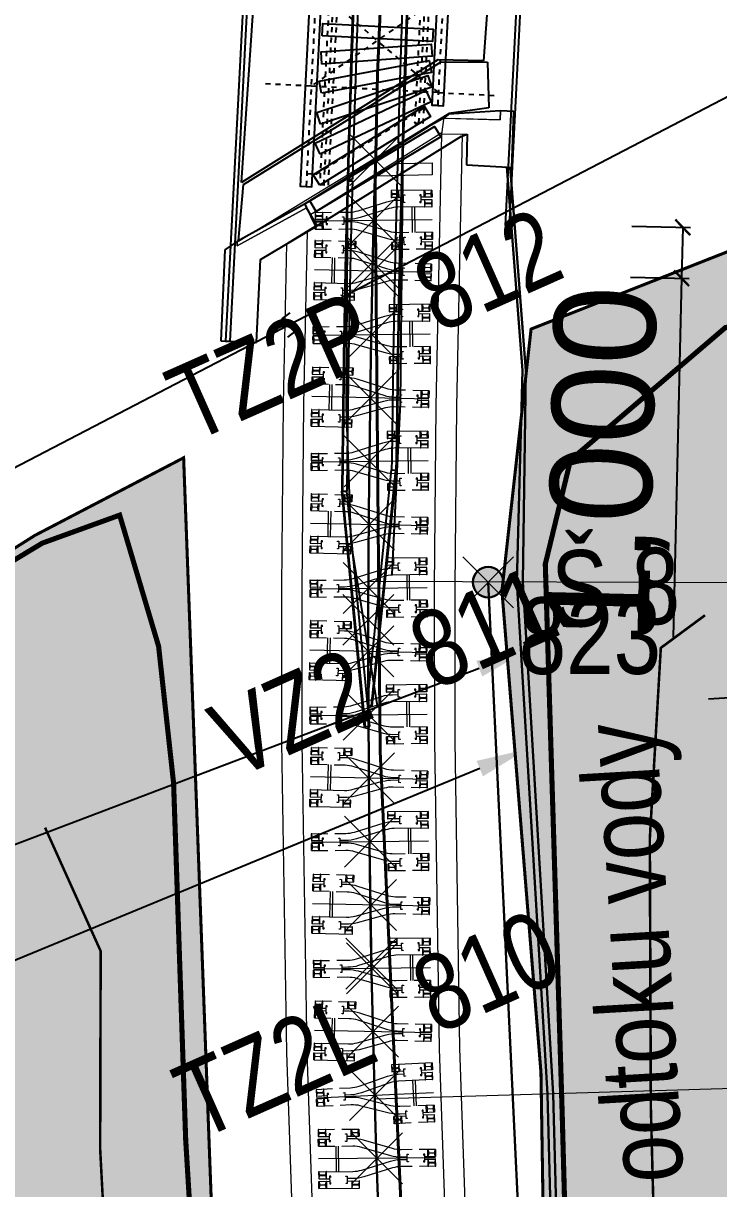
# Model space of a CAD drawing. Header units: millimetres. Extents: x -533422 to -532014, y -1115269 to -1112931.
# Drawn here: x -532568 to -532554.34, y -1113803.09 to -1113780.2 of the extents above; entities that cross this region are included whole.
import ezdxf
from ezdxf import colors
from ezdxf.entities.mleader import LeaderData, LeaderLine
from ezdxf.enums import TextEntityAlignment as Align
from ezdxf.math import Vec2, Vec3

# ---------------------------------------------------------------- set-up
doc = ezdxf.new("R2010")
doc.units = ezdxf.units.MM
doc.header["$PDMODE"] = 3
doc.header["$PDSIZE"] = 0.5
for name, pattern in [('ACAD_ISO02W100', [15, 12, -3]), ('DASHDOT', [1, 0.5, -0.25, 0, -0.25]), ('DASHED', [19.05, 12.7, -6.35])]:
    doc.linetypes.add(name, pattern=pattern)
for name, color, linetype, lineweight in [('1105 mapa KN', 251, 'Continuous', 0), ('kladečák', 2, 'Continuous', 15), ('kladečák osa', 2, 'Continuous', 15), ('MOST PILIRE', 7, 'Continuous', 15), ('odvodnění', 5, 'Continuous', 0), ('původní osa', 30, 'Continuous', 15), ('SVRSEK', 1, 'Continuous', 20), ('Svršek', 1, 'Continuous', 18), ('tvar svršku', 1, 'Continuous', 13), ('Vytyčovací výkres', 5, 'Continuous', 15), ('Vytyčovací výkres - typ bodu', 5, 'Continuous', 15), ('Vytyčovací výkres _čísla bodů', 5, 'Continuous', 15), ('Ypražce', 1, 'Continuous', 13), ('zabzař', 1, 'Continuous', 30), ('řezy - značení', 5, 'Continuous', 0)]:
    doc.layers.add(name, color=color, linetype=linetype, lineweight=lineweight)
for name, color, linetype in [('_SO-04', 10, 'Continuous'), ('skály', 8, 'Continuous'), ('SO 04', 3, 'Continuous'), ('ZAM_29_KOLEJ', 7, 'Continuous')]:
    doc.layers.add(name, color=color, linetype=linetype)
doc.styles.get("Standard").update_dxf_attribs({"font": 'arial.ttf'})
doc.styles.add('Standard 1_500', font='romans.shx', dxfattribs={"width": 0.65, "height": 0.7})
doc.dimstyles.new('Kóty příčné řezy', dxfattribs={"dimtxt": 2, "dimasz": 0.3, "dimexe": 0.15, "dimexo": 0.6, "dimgap": 0.1, "dimtad": 1, "dimdec": 3, "dimzin": 0, "dimtxsty": 'Standard', "dimblk": 'ARCHTICK', "dimcen": 0.09, "dimadec": 0, "dimazin": 0, "dimtfac": 1, "dimtdec": 3, "dimtofl": 0, "dimtmove": 0, "dimatfit": 3, "dimldrblk": 'ARCHTICK', "dimfxl": 1, "dimfxlon": 1, "dimtfillclr": 256, "dimtolj": 1, "dimtzin": 0, "dimarcsym": 0})

# ---------------------------------------------------------------- blocks, each defined once
blk = doc.blocks.new('Z218')
at = {"color": 0, "lineweight": -2}
for p, q in [((-0.5, 1.7), (-1, 1.3)), ((-1, 1.3), (-1, 0.8)), ((-1, 0.8), (-0.5, 0.3)), ((1.3, 2), (-0.5, 1.7)), ((-0.5, 0.3), (0.5, -0.3)), ((0.5, -1.7), (-1.3, -2)), ((0.5, -0.3), (1, -0.8)), ((1, -1.3), (0.5, -1.7)), ((1, -0.8), (1, -1.3))]:
    blk.add_line(p, q, dxfattribs=at)
blk = doc.blocks.new('Z$W@#62D3339C')
at = {"layer": 'Ypražce', "lineweight": 9}
for p, q in [((0, 2.3), (0, 1.5)), ((0.14, 2.3), (0.14, 2.085)), ((0.19, 2.3), (0.19, 2.085)), ((0.97, 2.3), (0.97, 2.085)), ((1.02, 2.3), (1.02, 2.085)), ((1.16, 2.3), (1.16, 1.979)), ((0.828, 1.958), (0.33, 1.958)), ((0.828, 1.908), (0.33, 1.908)), ((1.16, 1.838), (1.16, 1.5)), ((0.14, 1.739), (0.14, 1.5)), ((1.02, 1.739), (1.02, 1.5)), ((0.555, 0.214), (0.555, 0)), ((0.605, 0.214), (0.605, 0))]:
    blk.add_line(p, q, dxfattribs=at)
at = {"layer": 'Ypražce', "lineweight": 9, "ltscale": 0.005}
blk.add_line((0.58, 0), (0.58, 2.3), dxfattribs=at)
at = {"layer": 'Ypražce', "lineweight": 9}
for points in [[(0.067, 2.182), (0.067, 2.266, 0.274795), (0.057, 2.285), (0.057, 2.285), (0.003, 2.292, -0.296181), (0, 2.296), (0, 2.3), (0.14, 2.3), (0.14, 2.296, -0.296181), (0.137, 2.292), (0.083, 2.285), (0.083, 2.285, 0.274795), (0.073, 2.266), (0.073, 2.182, 0.274795), (0.083, 2.163), (0.137, 2.156, -0.296181), (0.14, 2.151), (0.14, 2.148), (0, 2.148), (0, 2.151, -0.296181), (0.003, 2.156), (0.057, 2.163), (0.057, 2.163, 0.274795)], [(0.263, 2.182), (0.263, 2.266, -0.274795), (0.273, 2.285), (0.273, 2.285), (0.327, 2.292, 0.296181), (0.33, 2.296), (0.33, 2.3), (0.19, 2.3), (0.19, 2.296, 0.296181), (0.193, 2.292), (0.247, 2.285), (0.247, 2.285, -0.274795), (0.257, 2.266), (0.257, 2.182, -0.274795), (0.247, 2.163), (0.193, 2.156, 0.296181), (0.19, 2.151), (0.19, 2.148), (0.33, 2.148), (0.33, 2.151, 0.296181), (0.327, 2.156), (0.273, 2.163), (0.273, 2.163, -0.274795)], [(0.897, 2.182), (0.897, 2.266, 0.274795), (0.887, 2.285), (0.887, 2.285), (0.833, 2.292, -0.296181), (0.83, 2.296), (0.83, 2.3), (0.97, 2.3), (0.97, 2.296, -0.296181), (0.967, 2.292), (0.913, 2.285), (0.913, 2.285, 0.274795), (0.903, 2.266), (0.903, 2.182, 0.274795), (0.913, 2.163), (0.967, 2.156, -0.296181), (0.97, 2.151), (0.97, 2.148), (0.83, 2.148), (0.83, 2.151, -0.296181), (0.833, 2.156), (0.887, 2.163), (0.887, 2.163, 0.274795)], [(1.093, 2.182), (1.093, 2.266, -0.274795), (1.103, 2.285), (1.103, 2.285), (1.157, 2.292, 0.296181), (1.16, 2.296), (1.16, 2.3), (1.02, 2.3), (1.02, 2.296, 0.296181), (1.023, 2.292), (1.077, 2.285), (1.077, 2.285, -0.274795), (1.087, 2.266), (1.087, 2.182, -0.274795), (1.077, 2.163), (1.023, 2.156, 0.296181), (1.02, 2.151), (1.02, 2.148), (1.16, 2.148), (1.16, 2.151, 0.296181), (1.157, 2.156), (1.103, 2.163), (1.103, 2.163, -0.274795)], [(0.067, 1.618), (0.067, 1.534, -0.274795), (0.057, 1.515), (0.057, 1.515), (0.003, 1.508, 0.296181), (0, 1.504), (0, 1.5), (0.14, 1.5), (0.14, 1.504, 0.296181), (0.137, 1.508), (0.083, 1.515), (0.083, 1.515, -0.274795), (0.073, 1.534), (0.073, 1.618, -0.274795), (0.083, 1.637), (0.137, 1.644, 0.296181), (0.14, 1.649), (0.14, 1.652), (0, 1.652), (0, 1.649, 0.296181), (0.003, 1.644), (0.057, 1.637), (0.057, 1.637, -0.274795)], [(1.093, 1.618), (1.093, 1.534, 0.274795), (1.103, 1.515), (1.103, 1.515), (1.157, 1.508, -0.296181), (1.16, 1.504), (1.16, 1.5), (1.02, 1.5), (1.02, 1.504, -0.296181), (1.023, 1.508), (1.077, 1.515), (1.077, 1.515, 0.274795), (1.087, 1.534), (1.087, 1.618, 0.274795), (1.077, 1.637), (1.023, 1.644, -0.296181), (1.02, 1.649), (1.02, 1.652), (1.16, 1.652), (1.16, 1.649, -0.296181), (1.157, 1.644), (1.103, 1.637), (1.103, 1.637, 0.274795)], [(0.482, 0.118), (0.482, 0.034, -0.274795), (0.472, 0.015), (0.472, 0.015), (0.418, 0.008, 0.296181), (0.415, 0.004), (0.415, 0), (0.555, 0), (0.555, 0.004, 0.296181), (0.552, 0.008), (0.498, 0.015), (0.498, 0.015, -0.274795), (0.488, 0.034), (0.488, 0.118, -0.274795), (0.498, 0.137), (0.552, 0.144, 0.296181), (0.555, 0.149), (0.555, 0.152), (0.415, 0.152), (0.415, 0.149, 0.296181), (0.418, 0.144), (0.472, 0.137), (0.472, 0.137, -0.274795)], [(0.678, 0.118), (0.678, 0.034, 0.274795), (0.688, 0.015), (0.688, 0.015), (0.742, 0.008, -0.296181), (0.745, 0.004), (0.745, 0), (0.605, 0), (0.605, 0.004, -0.296181), (0.608, 0.008), (0.662, 0.015), (0.662, 0.015, 0.274795), (0.672, 0.034), (0.672, 0.118, 0.274795), (0.662, 0.137), (0.608, 0.144, -0.296181), (0.605, 0.149), (0.605, 0.152), (0.745, 0.152), (0.745, 0.149, -0.296181), (0.742, 0.144), (0.688, 0.137), (0.688, 0.137, 0.274795)]]:
    blk.add_lwpolyline(points, format="xyb", close=True, dxfattribs=at)
for points in [[(0.33, 2.3), (0.33, 1.625, 0.072586), (0.355, 1.454), (0.524, 0.886, -0.072586), (0.555, 0.675), (0.555, 0.561)], [(0.83, 1.838), (0.83, 1.625, -0.072586), (0.805, 1.454), (0.636, 0.886, 0.072586), (0.605, 0.675), (0.605, 0.561)], [(0.415, 0.462), (0.415, 0.675, 0.072586), (0.39, 0.846), (0.221, 1.414, -0.072586), (0.19, 1.625), (0.19, 1.739)], [(0.745, 0.462), (0.745, 0.675, -0.072586), (0.77, 0.846), (0.939, 1.414, 0.072586), (0.97, 1.625), (0.97, 1.739)]]:
    blk.add_lwpolyline(points, format="xyb", dxfattribs=at)
for points in [[(0.83, 2.3), (0.83, 1.979)], [(0.214, 2.061), (0.24, 2.06), (0.24, 2.085), (0.09, 2.085), (0.09, 2.06), (0.116, 2.06)], [(1.044, 2.061), (1.07, 2.06), (1.07, 2.085), (0.92, 2.085), (0.92, 2.06), (0.946, 2.06)], [(0.23, 1.764), (0.24, 1.764), (0.24, 1.739), (0.09, 1.739), (0.09, 1.764), (0.1, 1.764)], [(1.06, 1.764), (1.07, 1.764), (1.07, 1.739), (0.92, 1.739), (0.92, 1.764), (0.93, 1.764)], [(0.515, 0.536), (0.505, 0.536), (0.505, 0.561), (0.655, 0.561), (0.655, 0.536), (0.645, 0.536)], [(0.415, 0), (0.415, 0.321)], [(0.531, 0.239), (0.505, 0.239), (0.505, 0.214), (0.655, 0.214), (0.655, 0.239), (0.629, 0.239)], [(0.745, 0), (0.745, 0.321)]]:
    blk.add_lwpolyline(points, dxfattribs=at)
blk = doc.blocks.new('_ARCHTICK')
at = {"color": 0, "linetype": 'ByBlock', "const_width": 0.15}
blk.add_lwpolyline([(-0.5, -0.5), (0.5, 0.5)], dxfattribs=at)
blk = doc.blocks.new('*D150')
at = {"layer": 'Defpoints', "color": 0}
for p in [(-532561.116, -1113784.063), (-532561.14, -1113785.063), (-532555.072, -1113785.203)]:
    blk.add_point(p, dxfattribs=at)
at = {"layer": 'kladečák', "color": 0, "lineweight": -2}
for p, q in [((-532556.049, -1113784.18), (-532554.899, -1113784.207)), ((-532555.049, -1113784.203), (-532555.072, -1113785.203)), ((-532556.072, -1113785.18), (-532554.922, -1113785.207)), ((-532555.072, -1113785.203), (-532555.235, -1113792.255))]:
    blk.add_line(p, q, dxfattribs=at)
at = {"layer": 'kladečák', "color": 0, "lineweight": -2, "xscale": 0.3, "yscale": 0.3, "zscale": 0.3}
for p, rotation in [((-532555.049, -1113784.203), 88.67845485360739), ((-532555.072, -1113785.203), 268.6784548536074)]:
    blk.add_blockref('_ARCHTICK', p, dxfattribs=dict(at, rotation=rotation))
at = {"layer": 'kladečák', "color": 0, "insert": (-532556.458, -1113788.849), "char_height": 2, "attachment_point": 5, "rotation": 88.6785}
blk.add_mtext('\\A1;1,000', dxfattribs=at)
blk = doc.blocks.new('A$C3E753517')
at = {"layer": '_SO-04', "color": 3, "linetype": 'DASHDOT'}
for p, q in [((-532560229, -1113782158), (-532559230, -1113762359)), ((-532558878, -1113762325), (-532559861, -1113781810)), ((-532562092, -1113783368), (-532561093, -1113763569)), ((-532561461, -1113763917), (-532562444, -1113783402)), ((-532559848, -1113781556), (-532562248, -1113779512)), ((-532559751, -1113779638), (-532562345, -1113781430)), ((-532562345, -1113781430), (-532563343, -1113781379)), ((-532559848, -1113781556), (-532562345, -1113781430)), ((-532559848, -1113781556), (-532558749, -1113781611)), ((-532562252, -1113783156), (-532560040, -1113781801)), ((-532559861, -1113781810), (-532560040, -1113781801)), ((-532562431, -1113783147), (-532562252, -1113783156))]:
    blk.add_line(p, q, dxfattribs=at)
at = {"layer": '_SO-04', "color": 3, "linetype": 'Continuous'}
for p, q in [((-532562845, -1113763684), (-532564024, -1113786438)), ((-532562765, -1113763688), (-532563944, -1113786441)), ((-532558529, -1113784170), (-532557730, -1113768233)), ((-532558449, -1113784174), (-532557650, -1113768237)), ((-532563677, -1113783362), (-532559793, -1113780955)), ((-532559793, -1113780955), (-532558883, -1113780961)), ((-532558883, -1113780961), (-532558857, -1113781853)), ((-532558857, -1113781853), (-532559639, -1113781966)), ((-532559710, -1113782036), (-532560045, -1113782231)), ((-532559644, -1113781983), (-532559710, -1113782036)), ((-532559710, -1113782036), (-532559710, -1113782036)), ((-532558628, -1113781913), (-532559644, -1113781983)), ((-532558628, -1113781913), (-532558628, -1113781913)), ((-532558369, -1113781929), (-532558628, -1113781913)), ((-532558628, -1113781913), (-532558628, -1113781914)), ((-532558404, -1113783029), (-532558369, -1113781929)), ((-532560045, -1113782231), (-532562473, -1113783745)), ((-532559402, -1113782421), (-532562230, -1113784176)), ((-532560539, -1113782545), (-532560639, -1113782542)), ((-532559402, -1113782421), (-532559281, -1113782370)), ((-532559281, -1113782370), (-532559294, -1113782973)), ((-532559294, -1113782973), (-532558603, -1113783017)), ((-532558603, -1113783017), (-532558404, -1113783029)), ((-532561634, -1113783257), (-532561534, -1113783260)), ((-532563774, -1113784465), (-532563677, -1113783362)), ((-532562473, -1113783745), (-532563797, -1113784478)), ((-532562473, -1113783745), (-532562469, -1113783749)), ((-532562469, -1113783749), (-532562437, -1113783822)), ((-532562437, -1113783822), (-532562437, -1113783822)), ((-532562230, -1113784176), (-532562437, -1113783822)), ((-532558529, -1113784170), (-532558449, -1113784174)), ((-532563341, -1113784836), (-532562230, -1113784176)), ((-532563797, -1113784478), (-532564038, -1113784647)), ((-532563801, -1113784568), (-532563801, -1113784568)), ((-532563797, -1113784478), (-532563797, -1113784478)), ((-532564038, -1113784647), (-532564118, -1113786433)), ((-532563419, -1113786467), (-532563341, -1113784836)), ((-532564118, -1113786433), (-532563419, -1113786467)), ((-532564024, -1113786438), (-532563944, -1113786438))]:
    blk.add_line(p, q, dxfattribs=at)
at = {"layer": '_SO-04', "color": 10, "linetype": 'Continuous'}
for p, q in [((-532560540, -1113782575), (-532560640, -1113782572)), ((-532561634, -1113783287), (-532561534, -1113783290)), ((-532561233, -1113793463), (-532560766, -1113788968)), ((-532561161, -1113793598), (-532560680, -1113788973)), ((-532561147, -1113793599), (-532560666, -1113788974)), ((-532560766, -1113788968), (-532560666, -1113788974)), ((-532561745, -1113789386), (-532561645, -1113789382)), ((-532561295, -1113794015), (-532561745, -1113789386)), ((-532561281, -1113794013), (-532561731, -1113789386)), ((-532561196, -1113794005), (-532561645, -1113789382)), ((-532561221, -1113793592), (-532561233, -1113793463)), ((-532561221, -1113793592), (-532561147, -1113793599)), ((-532561295, -1113794015), (-532561196, -1113794005))]:
    blk.add_line(p, q, dxfattribs=at)
at = {"layer": '_SO-04', "color": 3, "linetype": 'Continuous', "flags": 128}
for points in [[(-532560549, -1113779701), (-532560583, -1113780707), (-532560615, -1113781713), (-532560639, -1113782542)], [(-532560463, -1113779704), (-532560497, -1113780710), (-532560529, -1113781715), (-532560553, -1113782545)], [(-532560449, -1113779705), (-532560483, -1113780710), (-532560515, -1113781716), (-532560539, -1113782545)], [(-532561523, -1113779667), (-532561557, -1113780675), (-532561589, -1113781683), (-532561619, -1113782692), (-532561634, -1113783257)], [(-532561509, -1113779667), (-532561543, -1113780675), (-532561575, -1113781683), (-532561605, -1113782692), (-532561620, -1113783258)], [(-532561423, -1113779670), (-532561457, -1113780678), (-532561489, -1113781686), (-532561519, -1113782694), (-532561534, -1113783260)]]:
    blk.add_lwpolyline(points, dxfattribs=at)
at = {"layer": '_SO-04', "color": 10, "linetype": 'DASHED'}
for points in [[(-532560144, -1113782163), (-532559145, -1113762363), (-532559315, -1113762354), (-532560314, -1113782154)], [(-532562007, -1113783373), (-532561008, -1113763573), (-532561178, -1113763564), (-532562177, -1113783364)]]:
    blk.add_lwpolyline(points, close=True, dxfattribs=at)
at = {"layer": '_SO-04', "color": 3, "linetype": 'Continuous'}
for points in [[(-532558993, -1113762319), (-532559976, -1113781804), (-532559746, -1113781816), (-532558763, -1113762331)], [(-532561576, -1113763911), (-532562559, -1113783396), (-532562329, -1113783408), (-532561346, -1113763923)]]:
    blk.add_lwpolyline(points, close=True, dxfattribs=at)
at = {"layer": '_SO-04', "color": 10, "linetype": 'Continuous'}
for points in [[(-532562130, -1113780442), (-532562118, -1113780202), (-532559950, -1113780311), (-532559962, -1113780551)], [(-532562135, -1113780995), (-532562152, -1113780756), (-532559987, -1113780603), (-532559971, -1113780843)], [(-532562143, -1113781568), (-532562187, -1113781332), (-532560025, -1113780926), (-532559981, -1113781162)], [(-532562160, -1113782175), (-532562236, -1113781947), (-532560053, -1113781221), (-532559977, -1113781449)], [(-532562166, -1113782769), (-532562269, -1113782552), (-532560092, -1113781518), (-532559989, -1113781735)], [(-532562176, -1113783376), (-532562303, -1113783172), (-532560128, -1113781821), (-532560001, -1113782025)], [(-532562246, -1113783890), (-532562369, -1113783684), (-532559923, -1113782221), (-532559800, -1113782427)]]:
    blk.add_lwpolyline(points, close=True, dxfattribs=at)
at = {"layer": '_SO-04', "color": 10, "linetype": 'Continuous', "flags": 128}
for points in [[(-532560640, -1113782572), (-532560644, -1113782719), (-532560671, -1113783725), (-532560695, -1113784731), (-532560716, -1113785738), (-532560735, -1113786745), (-532560751, -1113787752), (-532560764, -1113788759), (-532560766, -1113788968)], [(-532560554, -1113782575), (-532560558, -1113782721), (-532560585, -1113783727), (-532560609, -1113784733), (-532560630, -1113785740), (-532560649, -1113786746), (-532560665, -1113787753), (-532560678, -1113788760), (-532560680, -1113788973)], [(-532560540, -1113782575), (-532560544, -1113782721), (-532560571, -1113783727), (-532560595, -1113784734), (-532560616, -1113785740), (-532560635, -1113786746), (-532560651, -1113787753), (-532560664, -1113788760), (-532560666, -1113788974)], [(-532561634, -1113783287), (-532561645, -1113783700), (-532561670, -1113784709), (-532561691, -1113785718), (-532561710, -1113786728), (-532561726, -1113787738), (-532561739, -1113788748), (-532561745, -1113789386)], [(-532561620, -1113783288), (-532561631, -1113783701), (-532561656, -1113784710), (-532561677, -1113785719), (-532561696, -1113786728), (-532561712, -1113787738), (-532561725, -1113788748), (-532561731, -1113789386)], [(-532561534, -1113783290), (-532561545, -1113783703), (-532561570, -1113784711), (-532561591, -1113785720), (-532561610, -1113786730), (-532561626, -1113787739), (-532561639, -1113788749), (-532561645, -1113789382)]]:
    blk.add_lwpolyline(points, dxfattribs=at)

msp = doc.modelspace()

# ---------------------------------------------------------------- hatches: boundary and pattern name
at = {"layer": 'odvodnění'}
msp.add_hatch(color=256, dxfattribs=at).paths.add_polyline_path([(-532558.5704, -1113791.1741, 1), (-532559.1704, -1113791.1741, 1)])
at = {"layer": 'skály', "true_color": 0xd9ffcc}
h = msp.add_hatch(color=254, dxfattribs=at)
h.dxf.hatch_style = 1
h.paths.add_polyline_path([(-532518.5594, -1113933.2177), (-532517.1782, -1113932.5799), (-532517.5067, -1113924.1456), (-532518.2728, -1113916.338), (-532520.5537, -1113907.175), (-532521.4019, -1113904.7517), (-532522.6878, -1113901.5411), (-532524.2582, -1113898.1632), (-532525.1625, -1113895.9551), (-532526.234, -1113892.75), (-532527.6465, -1113888.1893), (-532529.3261, -1113883.7492), (-532531.835, -1113875.2672), (-532531.835, -1113875.2672), (-532537.2569, -1113861.571), (-532539.0358, -1113855.5672), (-532541.0908, -1113850.94), (-532542.3695, -1113847.5949), (-532543.1826, -1113843.4911), (-532544.1325, -1113839.1424), (-532546.1592, -1113828.9681), (-532546.3628, -1113824.3169), (-532547.0981, -1113819.5416), (-532548.5464, -1113815.3411), (-532550.2727, -1113807.4673), (-532547.7826, -1113800.9067), (-532545.3063, -1113789.8871), (-532546.4022, -1113781.6222), (-532558.0273, -1113786.201), (-532558.5992, -1113791.3438), (-532557.8332, -1113800.8024), (-532557.7416, -1113806.6114), (-532557.0713, -1113813.3105), (-532555.9255, -1113821.5665), (-532555.4993, -1113826.9319), (-532553.3421, -1113840.4862), (-532551.5421, -1113847.1691), (-532550.3625, -1113853.1499), (-532547.2206, -1113864.2971), (-532542.2661, -1113878.7306), (-532539.5925, -1113887.7503), (-532536.3765, -1113896.7067), (-532530.2178, -1113911.7934), (-532526.0618, -1113921.2859), (-532520.6058, -1113934.1467)])
h = msp.add_hatch(color=254, dxfattribs=at)
h.dxf.hatch_style = 1
h.paths.add_polyline_path([(-532526.4588, -1113936.7432), (-532528.7406, -1113937.5977), (-532531.3829, -1113932.6297), (-532536.3884, -1113924.7343), (-532536.3884, -1113924.7343), (-532541.6277, -1113915.394), (-532546.4744, -1113905.7413), (-532549.4415, -1113901.8011), (-532558.7647, -1113893.9956), (-532563.1017, -1113885.6324), (-532563.885, -1113878.661), (-532566.1902, -1113869.556), (-532564.7803, -1113860.8749), (-532565.0546, -1113856.6297), (-532565.8211, -1113851.6329), (-532567.9664, -1113842.656), (-532569.3526, -1113833.3835), (-532572.1876, -1113817.146), (-532573.255, -1113802.8022), (-532570.2038, -1113791.7879), (-532567.7689, -1113790.2534), (-532564.8497, -1113788.7294), (-532564.1698, -1113806.9942), (-532563.4457, -1113816.4786), (-532560.7584, -1113835.4742), (-532560.1527, -1113840.3158), (-532558.7633, -1113845.1218), (-532557.6018, -1113848.9098), (-532556.2156, -1113853.7035), (-532555.1029, -1113857.9718), (-532552.5383, -1113866.2222), (-532552.3648, -1113866.6846), (-532558.9653, -1113878.2524), (-532558.9532, -1113881.0265), (-532559.0671, -1113885.2271), (-532557.7476, -1113887.9392), (-532554.3316, -1113886.5689), (-532550.1277, -1113885.6211), (-532548.9749, -1113886.3688), (-532546.5193, -1113890.0385), (-532542.1096, -1113898.2943), (-532538.9506, -1113905.8353), (-532534.6682, -1113914.5021), (-532530.7666, -1113924.4643), (-532528.0359, -1113932.4637)])

# ---------------------------------------------------------------- linework, layer by layer
at = {"layer": '1105 mapa KN', "color": 9, "lineweight": -3}
for p, q in [((-532557.67, -1113762.98), (-532558.96, -1113780.93)), ((-532563.71, -1113783.32), (-532562.54, -1113765.77)), ((-532583.75, -1113797.04), (-532541.83, -1113775.2)), ((-532559.86, -1113780.91), (-532563.71, -1113783.32)), ((-532558.96, -1113780.93), (-532559.86, -1113780.91))]:
    msp.add_line(p, q, dxfattribs=at)
at = {"layer": 'kladečák', "color": 2}
msp.add_point((-532561.0859, -1113782.8809), dxfattribs=at)
at = {"layer": 'kladečák'}
for p in [(-532561.1165, -1113784.0634), (-532561.133, -1113785.0632), (-532561.1598, -1113786.308), (-532561.1837, -1113787.5527), (-532561.1949, -1113788.7977), (-532561.206, -1113790.0426), (-532561.2172, -1113791.2876), (-532561.2215, -1113792.5325), (-532561.2191, -1113793.7775), (-532561.2092, -1113795.0225), (-532561.1901, -1113796.2673), (-532561.171, -1113797.5122), (-532561.1519, -1113798.757), (-532561.1327, -1113800.0019), (-532561.093, -1113801.2462), (-532561.0514, -1113802.4905)]:
    msp.add_point(p, dxfattribs=at)
at = {"layer": 'kladečák osa'}
msp.add_lwpolyline([(-532556.3338, -1113843.0393), (-532558.0649, -1113833.5283), (-532559.2891, -1113824.9949), (-532559.8005, -1113820.5938), (-532560.3152, -1113815.2202), (-532560.7615, -1113808.9985), (-532560.9783, -1113804.6805), (-532561.1312, -1113800.0997), (-532561.2177, -1113794.4724), (-532561.2228, -1113791.9094), (-532561.1816, -1113787.3145), (-532561.086, -1113782.885)], dxfattribs=at)
at = {"layer": 'MOST PILIRE', "color": 1, "linetype": 'Continuous'}
for p, q in [((-532563.677, -1113783.362, 354.299), (-532559.793, -1113780.955, 354.31)), ((-532559.793, -1113780.955, 354.31), (-532558.883, -1113780.961, 354.29)), ((-532558.883, -1113780.961, 354.29), (-532558.857, -1113781.853, 354.352)), ((-532558.857, -1113781.853, 354.352), (-532559.639, -1113781.966, 354.351)), ((-532559.639, -1113781.966, 354.351), (-532563.775, -1113784.478, 354.314)), ((-532559.71, -1113782.036, 355.91), (-532560.045, -1113782.231, 355.91)), ((-532559.78, -1113782.37), (-532559.733, -1113782.0411)), ((-532559.7359, -1113782.0611, 356.106), (-532558.635, -1113782.094, 356.106)), ((-532559.644, -1113781.983, 356.106), (-532559.71, -1113782.036, 356.1)), ((-532559.71, -1113782.036, 356.1), (-532559.71, -1113782.036, 355.91)), ((-532559.673, -1113782.063, 356.163), (-532559.673, -1113782.063, 356.106)), ((-532558.635, -1113782.094, 356.172), (-532559.673, -1113782.063, 356.163)), ((-532558.628, -1113781.913, 356.106), (-532559.644, -1113781.983, 356.106)), ((-532558.635, -1113782.094, 356.106), (-532558.628, -1113781.913, 356.106)), ((-532558.628, -1113781.914, 356.174), (-532558.635, -1113782.094, 356.172)), ((-532558.635, -1113782.094, 356.172), (-532558.635, -1113782.094, 356.106)), ((-532558.628, -1113781.913, 356.174), (-532558.628, -1113781.913, 356.106)), ((-532558.369, -1113781.929, 356.178), (-532558.628, -1113781.913, 356.174)), ((-532558.628, -1113781.913, 356.174), (-532558.628, -1113781.914, 356.174)), ((-532558.404, -1113783.029, 356.173), (-532558.369, -1113781.929, 356.178)), ((-532560.045, -1113782.231, 355.91), (-532562.473, -1113783.745, 356.035)), ((-532559.7766, -1113782.3465, 355.9027), (-532562.3684, -1113783.9626, 356.0362)), ((-532559.7796, -1113782.3671), (-532559.281, -1113782.37, 356.167)), ((-532559.281, -1113782.37, 356.167), (-532559.294, -1113782.973, 356.158)), ((-532560.6471, -1113782.9482, 355.949), (-532561.0456, -1113783.1967, 355.9695)), ((-532559.294, -1113782.973, 356.158), (-532558.603, -1113783.017, 356.17)), ((-532558.603, -1113783.017, 356.17), (-532558.404, -1113783.029, 356.173)), ((-532563.775, -1113784.478, 354.314), (-532563.677, -1113783.362, 354.299)), ((-532562.437, -1113783.822, 356.32), (-532563.801, -1113784.568, 356.323)), ((-532563.801, -1113784.568, 356.275), (-532562.437, -1113783.822, 356.275)), ((-532562.437, -1113783.822, 356.32), (-532563.801, -1113784.568, 356.323)), ((-532562.469, -1113783.749, 356.275), (-532563.797, -1113784.478, 356.275)), ((-532562.473, -1113783.745, 356.035), (-532562.469, -1113783.749, 356.275)), ((-532562.469, -1113783.749, 356.275), (-532562.437, -1113783.822, 356.275)), ((-532562.437, -1113783.822, 356.275), (-532562.437, -1113783.822, 356.32)), ((-532562.2639, -1113784.1764), (-532562.437, -1113783.822, 356.32)), ((-532563.341, -1113784.836, 356.32), (-532562.2639, -1113784.1764)), ((-532563.797, -1113784.478, 356.313), (-532564.038, -1113784.647, 356.321)), ((-532563.797, -1113784.478, 356.275), (-532563.801, -1113784.568, 356.275)), ((-532563.801, -1113784.568, 356.323), (-532563.797, -1113784.478, 356.313)), ((-532563.801, -1113784.568, 356.323), (-532563.801, -1113784.568, 356.275)), ((-532563.797, -1113784.478, 356.313), (-532563.797, -1113784.478, 356.275)), ((-532564.038, -1113784.647, 356.321), (-532564.118, -1113786.433, 356.333)), ((-532563.419, -1113786.467, 356.318), (-532563.341, -1113784.836, 356.32)), ((-532564.118, -1113786.433, 356.333), (-532563.419, -1113786.467, 356.318))]:
    msp.add_line(p, q, dxfattribs=at)
at = {"layer": 'odvodnění', "lineweight": 30}
msp.add_line((-532557.6828, -1113816.0703), (-532558.8704, -1113791.1741), dxfattribs=at)
msp.add_circle((-532558.8704, -1113791.1741), 0.3, dxfattribs=at)
at = {"layer": 'původní osa'}
for p, q in [((-532551.2202, -1113791.1964), (-532561.2202, -1113791.1563)), ((-532551.1021, -1113801.0301), (-532561.0977, -1113801.3264))]:
    msp.add_line(p, q, dxfattribs=at)
at = {"layer": 'původní osa', "lineweight": 40, "elevation": 353.018}
msp.add_lwpolyline([(-532520.964, -1113941.602), (-532524.861, -1113932.117), (-532525.7, -1113930.065), (-532529.844, -1113919.946), (-532534.127, -1113909.385), (-532538.488, -1113898.301), (-532542.476, -1113887.636), (-532546.026, -1113877.445), (-532549.35, -1113866.981), (-532552.302, -1113856.418), (-532554.714, -1113846.338), (-532555.308, -1113843.547), (-532557.103, -1113834.041), (-532558.448, -1113825.436), (-532559.64, -1113815.547), (-532560.487, -1113805.456), (-532560.993, -1113794.499), (-532561.087, -1113783.392), (-532561.043, -1113781.204), (-532560.65, -1113771.904)], dxfattribs=at)
msp.add_lwpolyline([(-532520.964, -1113941.602), (-532524.861, -1113932.117), (-532525.7, -1113930.065), (-532529.844, -1113919.946), (-532534.127, -1113909.385), (-532538.488, -1113898.301), (-532542.476, -1113887.636), (-532546.026, -1113877.445), (-532549.35, -1113866.981), (-532552.302, -1113856.418), (-532554.714, -1113846.338), (-532555.308, -1113843.547), (-532557.103, -1113834.041), (-532558.448, -1113825.436), (-532559.64, -1113815.547), (-532560.487, -1113805.456), (-532560.993, -1113794.499), (-532561.087, -1113783.392), (-532561.043, -1113781.204), (-532560.65, -1113771.904)], dxfattribs=at)
at = {"layer": 'skály', "color": 116, "linetype": 'ACAD_ISO02W100', "ltscale": 0.1, "true_color": 0x136734, "const_width": 0.06}
for points in [[(-532543.1826, -1113843.4911), (-532544.1325, -1113839.1424), (-532546.1592, -1113828.9681), (-532546.3628, -1113824.3169), (-532547.0981, -1113819.5416), (-532548.5464, -1113815.3411), (-532550.2727, -1113807.4673), (-532547.7826, -1113800.9067), (-532545.3063, -1113789.8871), (-532546.4022, -1113781.6222), (-532558.0273, -1113786.201), (-532558.5992, -1113791.3438), (-532557.8332, -1113800.8024), (-532557.7416, -1113806.6114), (-532557.0713, -1113813.3105), (-532555.9255, -1113821.5665), (-532555.4993, -1113826.9319), (-532553.3421, -1113840.4862), (-532551.5421, -1113847.1691)], [(-532565.8211, -1113851.6329), (-532567.9664, -1113842.656), (-532569.3526, -1113833.3835), (-532572.1876, -1113817.146), (-532573.255, -1113802.8022), (-532570.2038, -1113791.7879), (-532567.7689, -1113790.2534), (-532564.8497, -1113788.7294), (-532564.1698, -1113806.9942), (-532563.4457, -1113816.4786), (-532560.7584, -1113835.4742), (-532560.1527, -1113840.3158), (-532558.7633, -1113845.1218)]]:
    msp.add_lwpolyline(points, dxfattribs=at)
at = {"layer": 'skály', "linetype": 'ACAD_ISO02W100', "ltscale": 0.1, "const_width": 0.1}
for points in [[(-532556.5967, -1113813.7814), (-532551.1974, -1113813.1794), (-532550.8999, -1113807.8914), (-532548.1765, -1113800.936), (-532547.34, -1113797.031), (-532546.8167, -1113790.0672), (-532549.9675, -1113785.6367), (-532554.2101, -1113786.1701), (-532557.2529, -1113788.773), (-532557.7479, -1113790.8178), (-532557.4159, -1113801.6236), (-532557.2224, -1113808.7592), (-532556.5967, -1113813.7814)], [(-532565.4319, -1113844.4552), (-532560.195, -1113843.4356), (-532561.8298, -1113832.2438), (-532563.9407, -1113816.4564), (-532564.809, -1113802.1221), (-532565.0464, -1113795.1229), (-532565.3409, -1113792.4309), (-532566.1054, -1113789.8558), (-532567.6239, -1113790.4055), (-532569.8748, -1113791.7628), (-532569.8933, -1113796.6389), (-532573.058, -1113802.7876), (-532571.6331, -1113817.1088), (-532569.0702, -1113824.9885), (-532567.0337, -1113830.3564), (-532565.4319, -1113844.4552), (-532560.195, -1113843.4356)]]:
    msp.add_lwpolyline(points, dxfattribs=at)
at = {"layer": 'skály', "linetype": 'ACAD_ISO02W100', "ltscale": 0.05, "const_width": 0.05}
for points in [[(-532554.8624, -1113813.588), (-532555.4907, -1113808.5435), (-532555.6757, -1113801.4941), (-532555.6959, -1113796.2128), (-532555.48, -1113792.4635), (-532554.6119, -1113791.8225)], [(-532562.2627, -1113843.8182), (-532562.4714, -1113841.8686), (-532562.7302, -1113838.1794), (-532563.5615, -1113832.4714), (-532564.5857, -1113824.6817), (-532565.7364, -1113816.6535), (-532566.4883, -1113802.3042), (-532566.4785, -1113798.4183), (-532567.5704, -1113795.9933)]]:
    msp.add_lwpolyline(points, dxfattribs=at)
at = {"layer": 'SVRSEK', "color": 2}
msp.add_lwpolyline([(-532556.2879, -1113843.2653), (-532558.0001, -1113833.9273), (-532559.2389, -1113825.3925), (-532559.7578, -1113820.9901), (-532560.2815, -1113815.6147), (-532560.7627, -1113808.979), (-532560.9684, -1113804.9245), (-532561.1242, -1113800.3692), (-532561.2186, -1113794.3046), (-532561.2206, -1113791.276), (-532561.1876, -1113787.6958), (-532561.0947, -1113783.2101)], dxfattribs=at)
at = {"layer": 'Svršek', "color": 1, "lineweight": 30}
msp.add_lwpolyline([(-532560.9858, -1113779.6857), (-532561.0201, -1113780.6924), (-532561.0519, -1113781.6993), (-532561.0813, -1113782.7065), (-532561.1081, -1113783.7138), (-532561.1322, -1113784.7214), (-532561.1537, -1113785.7291), (-532561.1724, -1113786.7371), (-532561.1884, -1113787.7454), (-532561.2014, -1113788.7538), (-532561.2115, -1113789.7625), (-532561.2186, -1113790.7714), (-532561.2227, -1113791.7806), (-532561.2236, -1113792.79), (-532561.2213, -1113793.7997), (-532561.2158, -1113794.8096), (-532561.207, -1113795.8198), (-532561.1948, -1113796.8303), (-532561.1792, -1113797.841), (-532561.1601, -1113798.8521), (-532561.1374, -1113799.8634), (-532561.1111, -1113800.875), (-532561.0811, -1113801.8869), (-532561.0473, -1113802.8991), (-532561.0098, -1113803.9116)], dxfattribs=at)
at = {"layer": 'tvar svršku', "color": 1}
for points in [[(-532555.0122, -1113843.0146), (-532556.7171, -1113833.7166), (-532557.9499, -1113825.223), (-532558.4652, -1113820.851), (-532558.9861, -1113815.5047), (-532559.4651, -1113808.899), (-532559.6695, -1113804.8693), (-532559.8246, -1113800.3369), (-532559.9186, -1113794.2941), (-532559.9206, -1113791.2816), (-532559.8877, -1113787.7153), (-532559.7769, -1113782.3671)], [(-532554.6197, -1113842.9375), (-532556.3223, -1113833.6518), (-532557.5532, -1113825.1708), (-532558.0674, -1113820.8082), (-532558.5875, -1113815.4708), (-532559.0658, -1113808.8744), (-532559.2698, -1113804.8523), (-532559.4247, -1113800.3269), (-532559.5186, -1113794.2908), (-532559.5206, -1113791.2833), (-532559.4877, -1113787.7212), (-532559.3769, -1113782.3694)], [(-532557.5636, -1113843.5159), (-532559.2832, -1113834.138), (-532560.5279, -1113825.5619), (-532561.0504, -1113821.1293), (-532561.577, -1113815.7248), (-532562.0603, -1113809.0589), (-532562.2672, -1113804.9796), (-532562.4239, -1113800.4015), (-532562.5186, -1113794.3152), (-532562.5206, -1113791.2704), (-532562.4875, -1113787.6763), (-532562.4173, -1113784.2872)], [(-532557.9562, -1113843.5931), (-532559.6779, -1113834.2028), (-532560.9245, -1113825.6141), (-532561.4481, -1113821.1721), (-532561.9756, -1113815.7586), (-532562.4595, -1113809.0835), (-532562.6669, -1113804.9966), (-532562.8238, -1113800.4115), (-532562.9186, -1113794.3185), (-532562.9207, -1113791.2687), (-532562.8874, -1113787.6703), (-532562.8223, -1113784.5279)]]:
    msp.add_lwpolyline(points, dxfattribs=at)
at = {"layer": 'Vytyčovací výkres'}
for p in [(-532561.1359, -1113784.8941), (-532558.8704, -1113791.1741), (-532561.2228, -1113791.913), (-532561.1636, -1113798.6673)]:
    msp.add_point(p, dxfattribs=at)
at = {"layer": 'Ypražce'}
for p, q in [((-532560.6471, -1113782.9482), (-532559.9714, -1113782.9339)), ((-532559.9714, -1113782.9339), (-532559.9663, -1113783.1739)), ((-532559.9663, -1113783.1739), (-532561.0456, -1113783.1967))]:
    msp.add_line(p, q, dxfattribs=at)
at = {"layer": 'zabzař', "color": 3}
msp.add_lwpolyline([(-532550.8424, -1113854.0014), (-532553.869, -1113840.4865), (-532553.869, -1113840.4865), (-532553.869, -1113840.4865), (-532553.869, -1113840.4865), (-532553.869, -1113840.4865), (-532557.3191, -1113816.0379), (-532557.7072, -1113801.2259), (-532558.306, -1113791.168), (-532558.1978, -1113787.0166), (-532558.1978, -1113787.0166), (-532558.5046, -1113783.0174)], dxfattribs=at)
at = {"layer": 'zabzař', "color": 6}
msp.add_lwpolyline([(-532550.7302, -1113853.9728), (-532553.7553, -1113840.4645), (-532553.7553, -1113840.4645), (-532553.7553, -1113840.4645), (-532553.7553, -1113840.4645), (-532553.7553, -1113840.4645), (-532553.7553, -1113840.4645), (-532553.7553, -1113840.4645), (-532553.7553, -1113840.4645), (-532553.7553, -1113840.4645), (-532557.2037, -1113816.0277), (-532557.5921, -1113801.2274), (-532558.1894, -1113791.1685), (-532558.1332, -1113787.0191), (-532558.1332, -1113787.0191), (-532558.44, -1113783.02)], dxfattribs=at)
at = {"layer": 'ZAM_29_KOLEJ', "color": 6, "linetype": 'Continuous'}
for p, q in [((-532561.458, -1113777.839, 356.487), (-532561.629, -1113783.272, 356.397)), ((-532560.384, -1113777.771, 356.44), (-532560.548, -1113782.58, 356.346)), ((-532560.548, -1113782.58, 356.346), (-532560.596, -1113787.656, 356.299)), ((-532561.629, -1113783.272, 356.397), (-532561.656, -1113787.742, 356.356)), ((-532561.656, -1113787.742, 356.356), (-532561.565, -1113790.394, 356.318)), ((-532560.596, -1113787.656, 356.299), (-532560.763, -1113791.017, 356.269)), ((-532561.565, -1113790.394, 356.318), (-532561.051, -1113793.599, 356.169))]:
    msp.add_line(p, q, dxfattribs=at)

# ---------------------------------------------------------------- block references
at = {"layer": '1105 mapa KN', "color": 9, "lineweight": -3, "xscale": 0.1, "yscale": 0.1, "zscale": 0.1, "rotation": 27.5192}
msp.add_blockref('Z218', (-532562.79, -1113786.12), dxfattribs=at)
at = {"layer": 'SO 04', "xscale": 0.001, "yscale": 0.001, "zscale": 0.001}
msp.add_blockref('A$C3E753517', (0, 0), dxfattribs=at)
at = {"layer": 'Ypražce', "linetype": 'Continuous', "lineweight": 9}
for p, rotation in [((-532562.273, -1113783.4966), 270.6556317318469), ((-532559.9959, -1113785.6681), 88.75526760556706), ((-532562.3164, -1113785.7411), 270.6556317318469), ((-532560.0466, -1113788.1576), 88.75526760556706), ((-532562.3514, -1113788.2309), 270.6556317318469), ((-532560.0689, -1113790.6475), 88.75526760556706), ((-532562.3738, -1113790.7208), 270.6556317318469), ((-532560.0844, -1113793.1374), 88.75526760556706), ((-532562.3756, -1113793.2107), 270.6556317318469), ((-532560.0721, -1113795.6273), 88.75526760556706), ((-532562.3467, -1113795.7005), 270.6556317318469), ((-532560.0338, -1113798.117), 88.75526760556706), ((-532562.3084, -1113798.1902), 270.6556317318469), ((-532559.9956, -1113800.6067), 88.75526760556706), ((-532562.2686, -1113800.7202), 272.6586174788747), ((-532559.8958, -1113803.0593), 90.55861325103224)]:
    msp.add_blockref('Z$W@#62D3339C', p, dxfattribs=dict(at, rotation=rotation))

# ---------------------------------------------------------------- texts
at = {"layer": 'Vytyčovací výkres - typ bodu', "width": 0.8}
for s, p in [('812', (-532560.4658, -1113784.9241)), ('811', (-532560.5526, -1113791.943)), ('810', (-532560.4934, -1113798.6973))]:
    msp.add_text(s, height=1.5, rotation=24, dxfattribs=at).set_placement(p, align=Align.TOP_LEFT)
for s, p in [('TZ2P', (-532561.562, -1113785.4122)), ('VZ2', (-532561.6489, -1113792.4311)), ('TZ2L', (-532561.5897, -1113799.1854))]:
    msp.add_text(s, height=1.5, rotation=24, dxfattribs=at).set_placement(p, align=Align.TOP_RIGHT)
at = {"layer": 'Vytyčovací výkres _čísla bodů', "width": 0.8}
msp.add_text('823', height=1.5, dxfattribs=at).set_placement((-532558.2704, -1113791.4741), align=Align.TOP_LEFT)
at = {"layer": 'řezy - značení', "width": 0.8}
for s, rotation, p in [('Š 8', 1.68599, (-532557.6041, -1113792.0593)), ('Směr odtoku vody ', 93.37138, (-532554.771, -1113807.3901))]:
    msp.add_text(s, height=1.5, rotation=rotation, dxfattribs=at).set_placement(p)

# ---------------------------------------------------------------- dimensions: what is measured, and where the dimension line sits
at = {"layer": 'kladečák', "color": 1}
dim = msp.add_aligned_dim(p1=(-532561.1165, -1113784.0634), p2=(-532561.1395, -1113785.0631), distance=6.0692, dimstyle='Kóty příčné řezy', dxfattribs=at)
dim.commit()
dim.dimension.update_dxf_attribs({"geometry": '*D150', "text_midpoint": (-532556.4583, -1113788.849)})

# ---------------------------------------------------------------- next in the draw order: leaders
at = {"layer": 'skály'}
ml = msp.add_multileader_mtext('Standard', dxfattribs=at)
ml.set_content('{\\C5;SO.04\\C12; }- Most v ev. km 20,293', color=256, style='Standard 1_500')
ml.set_leader_properties(color=7)
ml.build(insert=Vec2(0, 0))
ml.multileader.update_dxf_attribs({"text_left_attachment_type": 6, "text_right_attachment_type": 6, "dogleg_length": 0, "arrow_head_size": 1})
ctx = ml.context
ctx.base_point, ctx.char_height, ctx.arrow_head_size, ctx.landing_gap_size, ctx.plane_origin, ctx.plane_x_axis, ctx.plane_y_axis = Vec3(-532575.5765, -1113790.3575), 0.7, 1, 0.2, Vec3(-532553.6741, -1113835.9579), Vec3(-0.1645943, 0.9863614), Vec3(-0.9863614, -0.1645943)
ctx.left_attachment, ctx.right_attachment = 6, 6
notes = []
notes.append((ctx, [(1, (1, 1, 0), (-532577.486, -1113778.9141), (0.1645943, -0.9863614), 0, [(0, [(-532561.495, -1113771.2679)], 0, [])])]))
ctx.mtext.insert, ctx.mtext.text_direction, ctx.mtext.rotation, ctx.mtext.width, ctx.mtext.defined_height, ctx.mtext.line_spacing_style, ctx.mtext.flow_direction = Vec3(-532576.4313, -1113790.2974), Vec3(-0.1645943, 0.9863614), 1.736143, 12.754542, 1.4, 2, 5
ctx.mtext.has_bg_fill, ctx.mtext.bg_color, ctx.mtext.bg_scale_factor, ctx.mtext.bg_transparency, ctx.mtext.use_window_bg_color = 1, -1027028792, 1.5, 0, 1
ml = msp.add_multileader_mtext('Standard', dxfattribs=at)
ml.set_content('{\\C5;SO.02\\C12; }- Soubor 06', color=256, style='Standard 1_500')
ml.set_leader_properties(color=7)
ml.build(insert=Vec2(0, 0))
ml.multileader.update_dxf_attribs({"text_left_attachment_type": 6, "text_right_attachment_type": 6, "dogleg_length": 0, "arrow_head_size": 1})
ctx = ml.context
ctx.base_point, ctx.char_height, ctx.arrow_head_size, ctx.landing_gap_size, ctx.plane_origin, ctx.plane_x_axis, ctx.plane_y_axis = Vec3(-532537.1006, -1113799.6654), 0.7, 1, 0.2, Vec3(-532514.485, -1113849.54), Vec3(-0.1645943, 0.9863614), Vec3(-0.9863614, -0.1645943)
ctx.left_attachment, ctx.right_attachment = 6, 6
notes.append((ctx, [(1, (1, 1, 0), (-532538.2969, -1113792.4962), (0.1645943, -0.9863614), 0, [(0, [(-532555.5409, -1113793.5213)], 0, [])])]))
ctx.mtext.insert, ctx.mtext.text_direction, ctx.mtext.rotation, ctx.mtext.width, ctx.mtext.defined_height, ctx.mtext.line_spacing_style, ctx.mtext.flow_direction = Vec3(-532537.9621, -1113799.6064), Vec3(-0.1645943, 0.9863614), 1.736143, 7.910721, 1.4, 2, 5
ctx.mtext.has_bg_fill, ctx.mtext.bg_color, ctx.mtext.bg_scale_factor, ctx.mtext.bg_transparency, ctx.mtext.use_window_bg_color = 1, -1027028792, 1.5, 0, 1
ml = msp.add_multileader_mtext('Standard', dxfattribs=at)
ml.set_content('{\\C5;PS.01\\C12; }- Přeložky SSZT', color=256, style='Standard 1_500')
ml.set_leader_properties(color=7)
ml.build(insert=Vec2(0, 0))
ml.multileader.update_dxf_attribs({"text_left_attachment_type": 6, "text_right_attachment_type": 6, "dogleg_length": 0, "arrow_head_size": 1})
ctx = ml.context
ctx.base_point, ctx.char_height, ctx.arrow_head_size, ctx.landing_gap_size, ctx.plane_origin, ctx.plane_x_axis, ctx.plane_y_axis = Vec3(-532575.2944, -1113810.4843), 0.7, 1, 0.2, Vec3(-532552.8785, -1113859.1621), Vec3(-0.1645943, 0.9863614), Vec3(-0.9863614, -0.1645943)
ctx.left_attachment, ctx.right_attachment = 6, 6
notes.append((ctx, [(1, (1, 1, 0), (-532576.6905, -1113802.1183), (0.1645943, -0.9863614), 0, [(0, [(-532558.1104, -1113794.4537)], 0, [])])]))
ctx.mtext.insert, ctx.mtext.text_direction, ctx.mtext.rotation, ctx.mtext.width, ctx.mtext.defined_height, ctx.mtext.line_spacing_style, ctx.mtext.flow_direction = Vec3(-532576.248, -1113810.4406), Vec3(-0.1645943, 0.9863614), 1.736143, 12.754542, 1.4, 2, 5
ctx.mtext.has_bg_fill, ctx.mtext.bg_color, ctx.mtext.bg_scale_factor, ctx.mtext.bg_transparency, ctx.mtext.use_window_bg_color = 1, -1027028792, 1.5, 0, 1
for ctx, leaders in notes:
    for number, flags, end, landing, length, lines in leaders:
        leader = LeaderData()
        leader.index, (leader.has_last_leader_line, leader.has_dogleg_vector, leader.attachment_direction) = number, flags
        leader.last_leader_point, leader.dogleg_vector, leader.dogleg_length = Vec3(end), Vec3(landing), length
        for number, points, colour, breaks in lines:
            line = LeaderLine()
            line.index, line.vertices, line.color, line.breaks = number, Vec3.list(points), colors.encode_raw_color(colour), breaks
            leader.lines.append(line)
        ctx.leaders.append(leader)

# ---------------------------------------------------------------- next in the draw order: leaders
ml = msp.add_multileader_mtext('Standard', dxfattribs=at)
ml.set_content('{\\C5;PS.02\\C12; }- Přílože HDPD', color=256, style='Standard 1_500')
ml.set_leader_properties(color=7)
ml.build(insert=Vec2(0, 0))
ml.multileader.update_dxf_attribs({"text_left_attachment_type": 6, "text_right_attachment_type": 6, "dogleg_length": 0, "arrow_head_size": 1})
ctx = ml.context
ctx.base_point, ctx.char_height, ctx.arrow_head_size, ctx.landing_gap_size, ctx.plane_origin, ctx.plane_x_axis, ctx.plane_y_axis = Vec3(-532577.6754, -1113808.5859), 0.7, 1, 0.2, Vec3(-532555.2203, -1113857.4988), Vec3(-0.1645943, 0.9863614), Vec3(-0.9863614, -0.1645943)
ctx.left_attachment, ctx.right_attachment = 6, 6
notes = []
notes.append((ctx, [(1, (1, 1, 0), (-532579.0322, -1113800.455), (0.1645943, -0.9863614), 0, [(0, [(-532558.1094, -1113792.5159)], 0, [])])]))
ctx.mtext.insert, ctx.mtext.text_direction, ctx.mtext.rotation, ctx.mtext.width, ctx.mtext.defined_height, ctx.mtext.line_spacing_style, ctx.mtext.flow_direction = Vec3(-532578.5369, -1113808.5269), Vec3(-0.1645943, 0.9863614), 1.736143, 12.754542, 1.4, 2, 5
ctx.mtext.has_bg_fill, ctx.mtext.bg_color, ctx.mtext.bg_scale_factor, ctx.mtext.bg_transparency, ctx.mtext.use_window_bg_color = 1, -1027028792, 1.5, 0, 1
for ctx, leaders in notes:
    for number, flags, end, landing, length, lines in leaders:
        leader = LeaderData()
        leader.index, (leader.has_last_leader_line, leader.has_dogleg_vector, leader.attachment_direction) = number, flags
        leader.last_leader_point, leader.dogleg_vector, leader.dogleg_length = Vec3(end), Vec3(landing), length
        for number, points, colour, breaks in lines:
            line = LeaderLine()
            line.index, line.vertices, line.color, line.breaks = number, Vec3.list(points), colors.encode_raw_color(colour), breaks
            leader.lines.append(line)
        ctx.leaders.append(leader)

doc.saveas('drawing.dxf')
